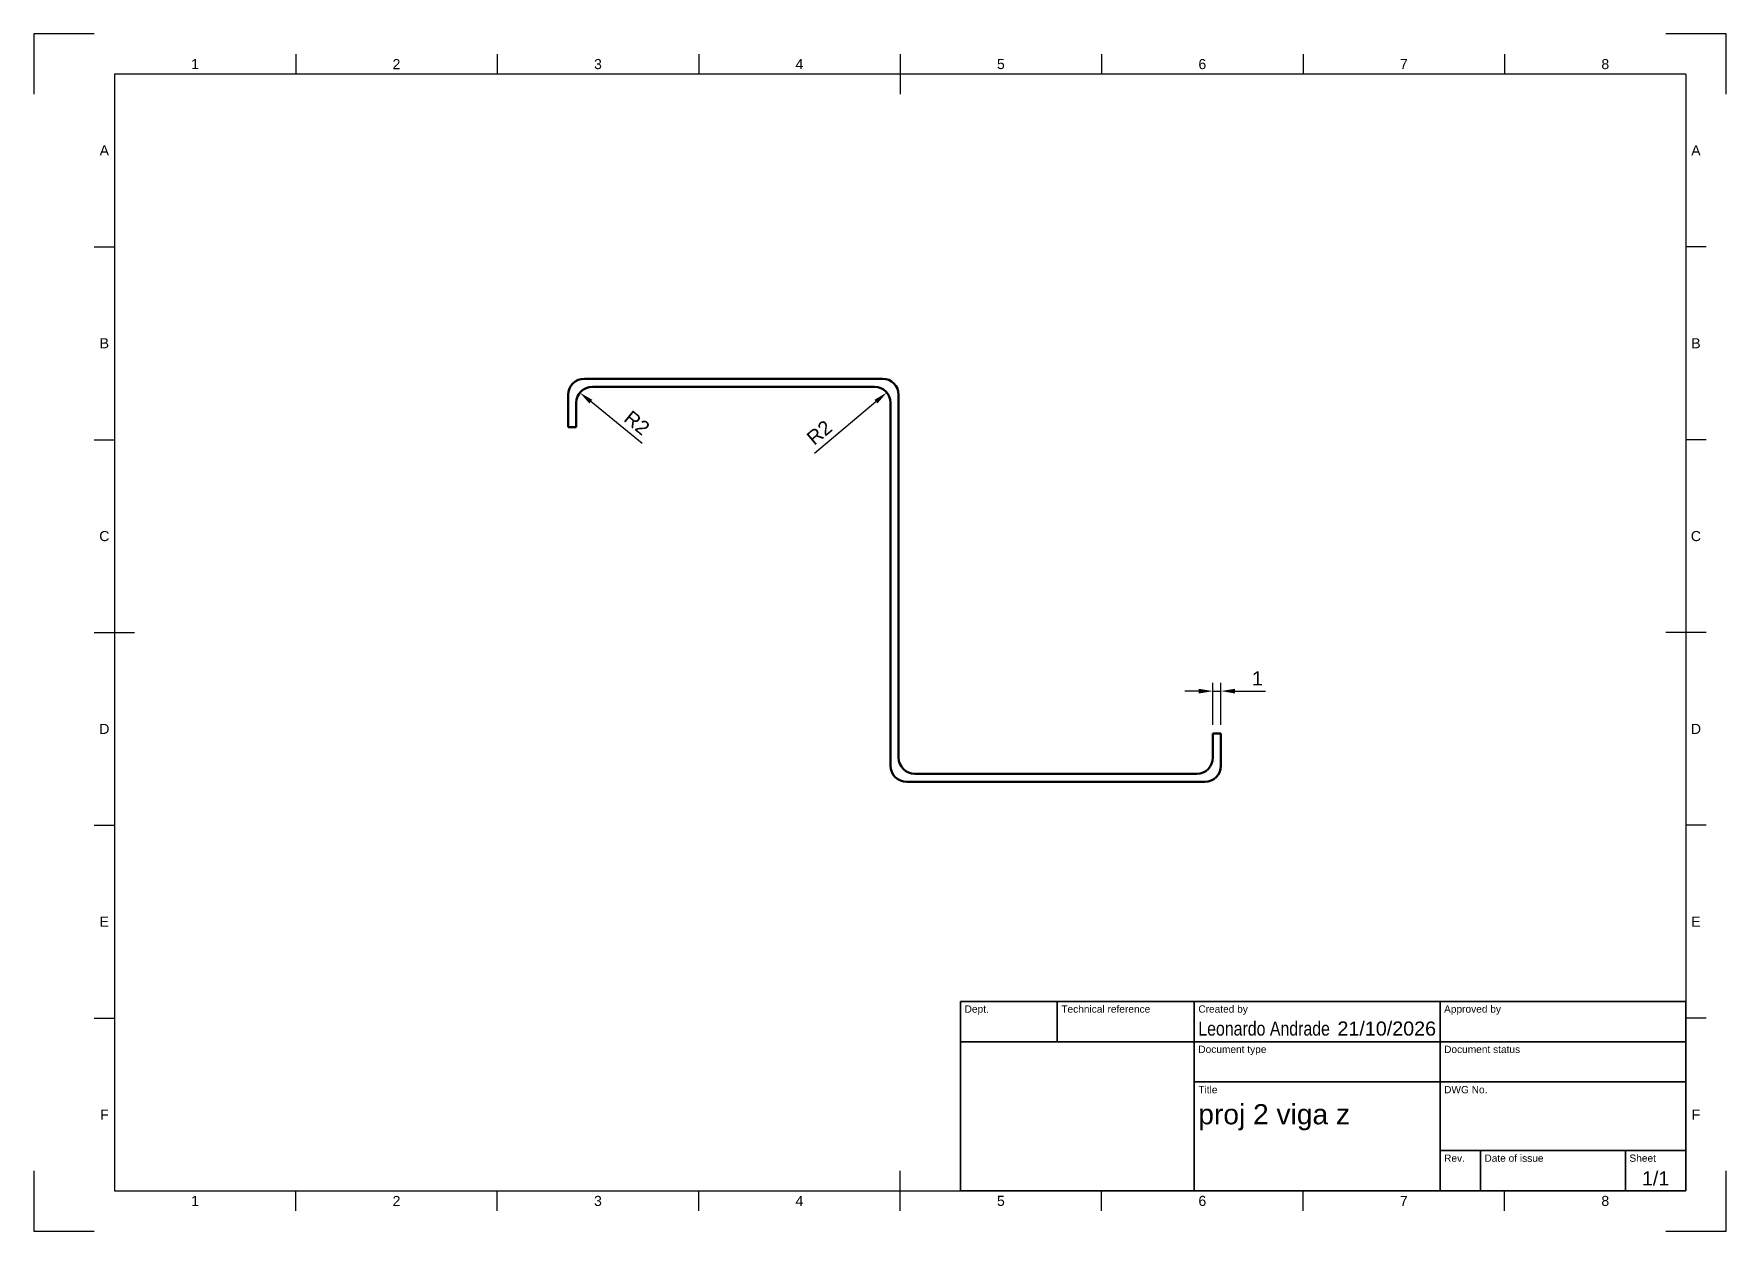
# Model space of a CAD drawing. Header units: millimetres. Extents: x 0 to 420, y 0 to 297.
import ezdxf
from ezdxf.enums import TextEntityAlignment as Align

# ---------------------------------------------------------------- set-up
doc = ezdxf.new("R2010")
doc.units = ezdxf.units.MM
doc.header["$LTSCALE"] = 0.75
for name, color, linetype, lineweight in [('BORDER', 7, 'Continuous', 25), ('FD_Dimensions', 7, 'Continuous', 25), ('TITLEBLOCK', 7, 'Continuous', 35), ('Visible', 7, 'Continuous', 50)]:
    doc.layers.add(name, color=color, linetype=linetype, lineweight=lineweight)
doc.styles.add('FusionTitle', font='arial.ttf')
doc.styles.get("Standard").update_dxf_attribs({"font": 'arial.ttf'})
doc.dimstyles.new('Dim-ISO-25', dxfattribs={"dimtxt": 3.5, "dimasz": 3.5, "dimexe": 2.1, "dimexo": 2.1, "dimgap": 1.4, "dimtad": 1, "dimzin": 12, "dimdsep": 46, "dimtxsty": 'Standard', "dimcen": 0, "dimazin": 3, "dimtp": 0.1, "dimtm": 0.1, "dimtfac": 0.714286, "dimtmove": 0, "dimatfit": 3, "dimfxl": 1, "dimtzin": 12, "dimarcsym": 0})

# ---------------------------------------------------------------- blocks, each defined once
blk = doc.blocks.new('ISO_A3_SHEET')
at = {"layer": 'BORDER'}
for p, q in [((65, 292), (65, 287)), ((115, 292), (115, 287)), ((165, 292), (165, 287)), ((215, 292), (215, 282)), ((265, 292), (265, 287)), ((315, 292), (315, 287)), ((365, 292), (365, 287)), ((410, 287), (20, 287)), ((20, 287), (20, 10)), ((410, 287), (410, 10)), ((15, 244.16666), (20, 244.16666)), ((415, 244.16666), (410, 244.16666)), ((15, 196.33333), (20, 196.33333)), ((415, 196.33333), (410, 196.33333)), ((15, 148.5), (25, 148.5)), ((415, 148.5), (405, 148.5)), ((15, 100.66667), (20, 100.66667)), ((415, 100.66667), (410, 100.66667)), ((15, 52.83334), (20, 52.83334)), ((415, 52.83334), (410, 52.83334)), ((215, 5), (215, 15)), ((20, 10), (410, 10)), ((65, 5), (65, 10)), ((115, 5), (115, 10)), ((165, 5), (165, 10)), ((265, 5), (265, 10)), ((315, 5), (315, 10)), ((365, 5), (365, 10))]:
    blk.add_line(p, q, dxfattribs=at)
at = {"layer": 'Defpoints'}
for p, q in [((15, 297), (0, 297)), ((0, 297), (0, 282)), ((420, 297), (405, 297)), ((420, 282), (420, 297)), ((0, 15), (0, 0)), ((420, 0), (420, 15)), ((0, 0), (15, 0)), ((405, 0), (420, 0))]:
    blk.add_line(p, q, dxfattribs=at)
at = {"layer": 'BORDER', "style": 'FusionTitle'}
for s, p in [('1', (40, 289.5)), ('2', (90, 289.5)), ('3', (140, 289.5)), ('4', (190, 289.5)), ('5', (240, 289.5)), ('6', (290, 289.5)), ('7', (340, 289.5)), ('8', (390, 289.5)), ('A', (17.5, 268.08333)), ('A', (412.5, 268.08333)), ('B', (17.5, 220.25)), ('B', (412.5, 220.25)), ('C', (17.5, 172.41667)), ('C', (412.5, 172.41667)), ('D', (17.5, 124.58334)), ('D', (412.5, 124.58334)), ('E', (17.5, 76.75001)), ('E', (412.5, 76.75001)), ('F', (17.5, 28.91668)), ('F', (412.5, 28.91668)), ('1', (40, 7.5)), ('2', (90, 7.5)), ('3', (140, 7.5)), ('4', (190, 7.5)), ('5', (240, 7.5)), ('6', (290, 7.5)), ('7', (340, 7.5)), ('8', (390, 7.5))]:
    blk.add_text(s, height=2.5, dxfattribs=at).set_placement(p, align=Align.MIDDLE)
blk = doc.blocks.new('ISO_TITLEBLOCK')
at = {"layer": 'TITLEBLOCK'}
for p, q in [((0, 47), (-180, 47)), ((-180, 47), (-180, 0)), ((-156, 37), (-156, 47)), ((-122, 0), (-122, 47)), ((-61, 0), (-61, 47)), ((0, 0), (0, 47)), ((-180, 37), (0, 37)), ((-122, 27), (0, 27)), ((-61, 10), (0, 10)), ((-51, 0), (-51, 10)), ((-15, 0), (-15, 10)), ((-180, 0), (0, 0))]:
    blk.add_line(p, q, dxfattribs=at)
at = {"layer": 'TITLEBLOCK', "style": 'FusionTitle'}
for s, p in [('Dept.', (-179, 46)), ('Technical reference', (-155, 46)), ('Created by', (-121, 46)), ('Approved by', (-60, 46)), ('Document type', (-121, 36)), ('Document status', (-60, 36)), ('Title', (-121, 26)), ('DWG No.', (-60, 26)), ('Rev.', (-60, 9)), ('Date of issue', (-50, 9)), ('Sheet', (-14, 9))]:
    blk.add_text(s, height=1.8, dxfattribs=at).set_placement(p, align=Align.TOP_LEFT)
for tag, height, p in [('DEPT', 3.5, (-179, 42)), ('TECHNICAL_REFERENCE', 3.5, (-155, 42)), ('CREATED_BY', 3.5, (-121, 42)), ('APPROVED_BY', 3.5, (-60, 42)), ('DOCUMENT_TYPE', 3.5, (-121, 32)), ('DOCUMENT_STATUS', 3.5, (-60, 32)), ('TITLE_1', 5, (-121, 21.5)), ('TITLE_2', 5, (-121, 14)), ('TITLE_3', 5, (-121, 6.5)), ('DATE_OF_ISSUE', 3.5, (-50, 5))]:
    blk.add_attdef(tag, text='', height=height, dxfattribs=at).set_placement(p, align=Align.TOP_LEFT)
for tag, p in [('CREATED_DATE', (-62, 42)), ('APPROVED_DATE', (-0.99, 42))]:
    blk.add_attdef(tag, text='', height=3.5, dxfattribs=at).set_placement(p, align=Align.TOP_RIGHT)
for tag, height, p in [('DRAWING_NUMBER', 5, (-30.5, 19.75)), ('REV', 3.5, (-56, 4.85)), ('SHEET', 3.5, (-7.5, 4.85))]:
    blk.add_attdef(tag, text='', height=height, dxfattribs=at).set_placement(p, align=Align.TOP_CENTER)
blk = doc.blocks.new('*D7')
at = {"layer": 'Defpoints', "color": 0, "transparency": 16777216}
for p in [(205.557921, 202.883805), (208.621668, 205.455469)]:
    blk.add_point(p, dxfattribs=at)
at = {"layer": 'FD_Dimensions', "color": 0, "lineweight": -2, "transparency": 16777216}
blk.add_line((193.756278, 192.977679), (209.004636, 205.776927), dxfattribs=at)
at = {"layer": 'FD_Dimensions', "color": 0, "transparency": 16777216}
blk.add_solid([(208.629602, 206.223723), (209.37967, 205.33013), (211.685414, 208.027133)], dxfattribs=at)
at = {"layer": 'FD_Dimensions', "color": 0, "transparency": 16777216, "insert": (194.946531, 198.098722), "char_height": 3.5, "attachment_point": 5, "rotation": 40.00959222}
blk.add_mtext('R2', dxfattribs=at)
blk = doc.blocks.new('*D8')
at = {"layer": 'Defpoints', "color": 0, "transparency": 16777216}
for p in [(294.621668, 133.955469), (292.621668, 123.455469), (294.621668, 123.455469)]:
    blk.add_point(p, dxfattribs=at)
at = {"layer": 'FD_Dimensions', "color": 0, "lineweight": -2, "transparency": 16777216}
for p, q in [((292.621668, 125.555469), (292.621668, 136.055469)), ((294.621668, 125.555469), (294.621668, 136.055469)), ((289.121668, 133.955469), (285.621668, 133.955469)), ((292.621668, 133.955469), (294.621668, 133.955469)), ((298.121668, 133.955469), (305.71089, 133.955469))]:
    blk.add_line(p, q, dxfattribs=at)
at = {"layer": 'FD_Dimensions', "color": 0, "transparency": 16777216}
for points in [[(289.121668, 134.538802), (289.121668, 133.372135), (292.621668, 133.955469)], [(298.121668, 134.538802), (298.121668, 133.372135), (294.621668, 133.955469)]]:
    blk.add_solid(points, dxfattribs=at)
at = {"layer": 'FD_Dimensions', "color": 0, "transparency": 16777216, "insert": (303.666279, 137.112631), "char_height": 3.5, "attachment_point": 5}
blk.add_mtext('1', dxfattribs=at)
blk = doc.blocks.new('*D9')
at = {"layer": 'Defpoints', "color": 0, "transparency": 16777216}
for p in [(138.621668, 205.455469), (141.723245, 202.929559)]:
    blk.add_point(p, dxfattribs=at)
at = {"layer": 'FD_Dimensions', "color": 0, "lineweight": -2, "transparency": 16777216}
blk.add_line((150.948098, 195.416886), (138.23397, 205.771207), dxfattribs=at)
at = {"layer": 'FD_Dimensions', "color": 0, "transparency": 16777216}
blk.add_solid([(138.602332, 206.223521), (137.865609, 205.318894), (135.52009, 207.981378)], dxfattribs=at)
at = {"layer": 'FD_Dimensions', "color": 0, "transparency": 16777216, "insert": (149.681971, 200.519699), "char_height": 3.5, "attachment_point": 5, "rotation": 320.84080082}
blk.add_mtext('R2', dxfattribs=at)

msp = doc.modelspace()

# ---------------------------------------------------------------- linework, layer by layer
at = {"layer": 'Visible', "extrusion": (1, -2e-16, 0)}
for p, q in [((210.621668, 211.455469), (136.621668, 211.455469)), ((132.621668, 207.455469), (132.621668, 199.455469)), ((138.621668, 209.455469), (208.621668, 209.455469)), ((214.621668, 117.455469), (214.621668, 207.455469)), ((134.621668, 199.455469), (134.621668, 205.455469)), ((212.621668, 205.455469), (212.621668, 115.455469)), ((132.621668, 199.455469), (134.621668, 199.455469)), ((294.621668, 123.455469), (292.621668, 123.455469)), ((292.621668, 123.455469), (292.621668, 117.455469)), ((294.621668, 115.455469), (294.621668, 123.455469)), ((288.621668, 113.455469), (218.621668, 113.455469)), ((290.621668, 111.455469), (216.621668, 111.455469))]:
    msp.add_line(p, q, dxfattribs=at)
at = {"layer": 'Visible', "extrusion": (0, -2e-16, -1)}
for centre, start, end in [((-136.621668, 207.455469), 0, 90), ((-210.621668, 207.455469), 90, 180), ((-138.621668, 205.455469), 0, 90), ((-208.621668, 205.455469), 90, 180), ((-216.621668, 115.455469), 270, 0), ((-218.621668, 117.455469), 270, 0), ((-288.621668, 117.455469), 180, 270), ((-290.621668, 115.455469), 180, 270)]:
    msp.add_arc(centre, 4, start, end, dxfattribs=at)

# ---------------------------------------------------------------- block references
at = {"layer": 'BORDER'}
msp.add_blockref('ISO_A3_SHEET', (0, 0), dxfattribs=at)
at = {"layer": 'TITLEBLOCK'}
ref = msp.add_blockref('ISO_TITLEBLOCK', (410, 10), dxfattribs=at)
ref.add_attrib('CREATED_DATE', '21/10/2026', dxfattribs={"height": 3.5, "style": 'FusionTitle'}).set_placement((348, 52), align=Align.TOP_RIGHT)
ref.add_attrib('SHEET', '1/1', dxfattribs={"height": 3.5, "style": 'FusionTitle'}).set_placement((402.5, 14.85), align=Align.TOP_CENTER)
ref.add_attrib('TITLE_1', 'proj 2 viga z', dxfattribs={"height": 5, "style": 'FusionTitle'}).set_placement((289, 31.5), align=Align.TOP_LEFT)
ref.add_attrib('CREATED_BY', 'Leonardo Andrade', dxfattribs={"height": 3.5, "style": 'FusionTitle', "width": 0.806417}).set_placement((289, 52), align=Align.TOP_LEFT)

# ---------------------------------------------------------------- dimensions: what is measured, and where the dimension line sits
at = {"layer": 'FD_Dimensions'}
for center, mpoint, override, picture, middle in [((138.621668, 205.455469), (141.723245, 202.929559), {"dimlfac": 0.5, "dimse1": 1}, '*D9', (147.688294, 198.071653)), ((208.621668, 205.455469), (205.557921, 202.883805), {"dimlfac": 0.5, "dimse1": 1, "dimclrd": 0, "dimclre": 0}, '*D7', (196.976321, 195.680536))]:
    dim = msp.add_radius_dim(center=center, mpoint=mpoint, dimstyle='Dim-ISO-25', override=override, dxfattribs=at)
    dim.commit()
    dim.dimension.update_dxf_attribs({"geometry": picture, "text_midpoint": middle, "dimtype": 164})
dim = msp.add_aligned_dim(p1=(292.621668, 123.455469), p2=(294.621668, 123.455469), distance=10.5, dimstyle='Dim-ISO-25', override={"dimlfac": 0.5, "dimclrd": 0, "dimclre": 0}, dxfattribs=at)
dim.commit()
dim.dimension.update_dxf_attribs({"geometry": '*D8', "text_midpoint": (303.666279, 137.112631)})

doc.saveas('drawing.dxf')
